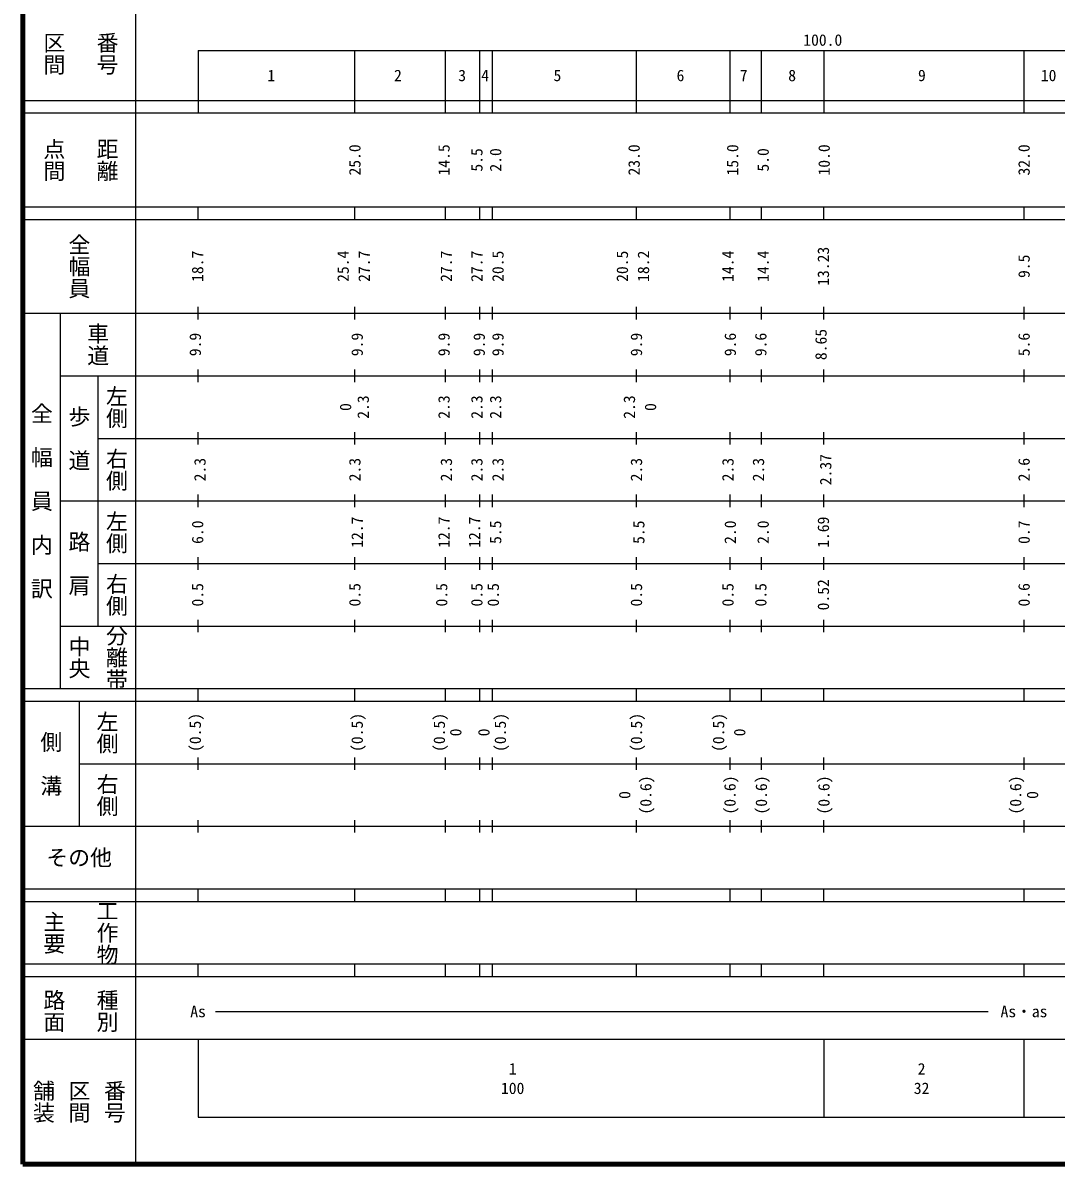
# Model space of a CAD drawing. Units: millimetres on the paper, enlarged 1000 times. Extents: x 40000 to 680000, y 20000 to 380000.
# Drawn here: x 40000 to 205144, y 20000 to 202409 of the extents above; entities that cross this region are included whole.
import ezdxf
from ezdxf.enums import TextEntityAlignment as Align

# ---------------------------------------------------------------- set-up
doc = ezdxf.new("R2010")
doc.units = ezdxf.units.MM
doc.header["$LTSCALE"] = 1000
doc.layers.add('M-TTL', color=2, linetype='Continuous', lineweight=140)
doc.layers.add('M-TTL-BAND', color=7, linetype='Continuous', lineweight=25)
doc.styles.add('@ＭＳ ゴシック', font='')
doc.styles.add('ＭＳ ゴシック', font='')
doc.styles.get('@ＭＳ ゴシック').set_extended_font_data('@MS Gothic')
doc.styles.get('ＭＳ ゴシック').set_extended_font_data('MS Gothic')

msp = doc.modelspace()

# ---------------------------------------------------------------- linework, layer by layer
at = {"layer": 'M-TTL'}
for p, q in [((40000, 380000), (40000, 20000)), ((40000, 20000), (680000, 20000))]:
    msp.add_line(p, q, dxfattribs=at)
at = {"layer": 'M-TTL-BAND'}
for p, q in [((58000, 370000), (58000, 20000)), ((68000, 198000), (579000, 198000)), ((68000, 198000), (68000, 188000)), ((93000, 198000), (93000, 188000)), ((107500, 198000), (107500, 188000)), ((113000, 198000), (113000, 188000)), ((115000, 198000), (115000, 188000)), ((138000, 198000), (138000, 188000)), ((153000, 198000), (153000, 188000)), ((158000, 198000), (158000, 188000)), ((168000, 198000), (168000, 188000)), ((200000, 198000), (200000, 188000)), ((40000, 190000), (579000, 190000)), ((40000, 188000), (579000, 188000)), ((40000, 173000), (579000, 173000)), ((68000, 171000), (68000, 173000)), ((93000, 173000), (93000, 171000)), ((107500, 173000), (107500, 171000)), ((113000, 173000), (113000, 171000)), ((115000, 173000), (115000, 171000)), ((138000, 173000), (138000, 171000)), ((153000, 173000), (153000, 171000)), ((158000, 173000), (158000, 171000)), ((168000, 171000), (168000, 173000)), ((200000, 173000), (200000, 171000)), ((40000, 171000), (579000, 171000)), ((68000, 155000), (68000, 157000)), ((93000, 157000), (93000, 155000)), ((107500, 157000), (107500, 155000)), ((113000, 157000), (113000, 155000)), ((115000, 157000), (115000, 155000)), ((138000, 157000), (138000, 155000)), ((153000, 157000), (153000, 155000)), ((158000, 157000), (158000, 155000)), ((168000, 155000), (168000, 157000)), ((200000, 157000), (200000, 155000)), ((40000, 156000), (579000, 156000)), ((46000, 96000), (46000, 156000)), ((46000, 146000), (579000, 146000)), ((52000, 146000), (52000, 106000)), ((68000, 145000), (68000, 147000)), ((93000, 147000), (93000, 145000)), ((107500, 147000), (107500, 145000)), ((113000, 147000), (113000, 145000)), ((115000, 147000), (115000, 145000)), ((138000, 147000), (138000, 145000)), ((153000, 147000), (153000, 145000)), ((158000, 147000), (158000, 145000)), ((168000, 145000), (168000, 147000)), ((200000, 147000), (200000, 145000)), ((68000, 135000), (68000, 137000)), ((93000, 137000), (93000, 135000)), ((107500, 137000), (107500, 135000)), ((113000, 137000), (113000, 135000)), ((115000, 137000), (115000, 135000)), ((138000, 137000), (138000, 135000)), ((153000, 137000), (153000, 135000)), ((158000, 137000), (158000, 135000)), ((168000, 135000), (168000, 137000)), ((200000, 137000), (200000, 135000)), ((52000, 136000), (579000, 136000)), ((46000, 126000), (579000, 126000)), ((68000, 125000), (68000, 127000)), ((93000, 127000), (93000, 125000)), ((107500, 127000), (107500, 125000)), ((113000, 127000), (113000, 125000)), ((115000, 127000), (115000, 125000)), ((138000, 127000), (138000, 125000)), ((153000, 127000), (153000, 125000)), ((158000, 127000), (158000, 125000)), ((168000, 125000), (168000, 127000)), ((200000, 127000), (200000, 125000)), ((68000, 115000), (68000, 117000)), ((93000, 117000), (93000, 115000)), ((107500, 117000), (107500, 115000)), ((113000, 117000), (113000, 115000)), ((115000, 117000), (115000, 115000)), ((138000, 117000), (138000, 115000)), ((153000, 117000), (153000, 115000)), ((158000, 117000), (158000, 115000)), ((168000, 115000), (168000, 117000)), ((200000, 117000), (200000, 115000)), ((52000, 116000), (579000, 116000)), ((46000, 106000), (579000, 106000)), ((68000, 105000), (68000, 107000)), ((93000, 107000), (93000, 105000)), ((107500, 107000), (107500, 105000)), ((113000, 107000), (113000, 105000)), ((115000, 107000), (115000, 105000)), ((138000, 107000), (138000, 105000)), ((153000, 107000), (153000, 105000)), ((158000, 107000), (158000, 105000)), ((168000, 105000), (168000, 107000)), ((200000, 107000), (200000, 105000)), ((40000, 96000), (579000, 96000)), ((68000, 94000), (68000, 96000)), ((93000, 96000), (93000, 94000)), ((107500, 96000), (107500, 94000)), ((113000, 96000), (113000, 94000)), ((115000, 96000), (115000, 94000)), ((138000, 96000), (138000, 94000)), ((153000, 96000), (153000, 94000)), ((158000, 96000), (158000, 94000)), ((168000, 94000), (168000, 96000)), ((200000, 96000), (200000, 94000)), ((40000, 94000), (579000, 94000)), ((49000, 94000), (49000, 74000)), ((49000, 84000), (579000, 84000)), ((68000, 83000), (68000, 85000)), ((93000, 85000), (93000, 83000)), ((107500, 85000), (107500, 83000)), ((113000, 85000), (113000, 83000)), ((115000, 85000), (115000, 83000)), ((138000, 85000), (138000, 83000)), ((153000, 85000), (153000, 83000)), ((158000, 85000), (158000, 83000)), ((168000, 83000), (168000, 85000)), ((200000, 85000), (200000, 83000)), ((68000, 73000), (68000, 75000)), ((93000, 75000), (93000, 73000)), ((107500, 75000), (107500, 73000)), ((113000, 75000), (113000, 73000)), ((115000, 75000), (115000, 73000)), ((138000, 75000), (138000, 73000)), ((153000, 75000), (153000, 73000)), ((158000, 75000), (158000, 73000)), ((168000, 73000), (168000, 75000)), ((200000, 75000), (200000, 73000)), ((40000, 74000), (579000, 74000)), ((40000, 64000), (579000, 64000)), ((68000, 62000), (68000, 64000)), ((93000, 64000), (93000, 62000)), ((107500, 64000), (107500, 62000)), ((113000, 64000), (113000, 62000)), ((115000, 64000), (115000, 62000)), ((138000, 64000), (138000, 62000)), ((153000, 64000), (153000, 62000)), ((158000, 64000), (158000, 62000)), ((168000, 62000), (168000, 64000)), ((200000, 64000), (200000, 62000)), ((40000, 62000), (579000, 62000)), ((40000, 52000), (579000, 52000)), ((68000, 50000), (68000, 52000)), ((93000, 52000), (93000, 50000)), ((107500, 52000), (107500, 50000)), ((113000, 52000), (113000, 50000)), ((115000, 52000), (115000, 50000)), ((138000, 52000), (138000, 50000)), ((153000, 52000), (153000, 50000)), ((158000, 52000), (158000, 50000)), ((168000, 50000), (168000, 52000)), ((200000, 52000), (200000, 50000)), ((40000, 50000), (579000, 50000)), ((70805, 44406), (194267, 44406)), ((40000, 40000), (579000, 40000)), ((68000, 40000), (68000, 27500)), ((168000, 40000), (168000, 27500)), ((200000, 40000), (200000, 27500)), ((68000, 27500), (579000, 27500))]:
    msp.add_line(p, q, dxfattribs=at)

# ---------------------------------------------------------------- texts
for s, height, rotation, style, p in [('番号', 2566, 270, '@ＭＳ ゴシック', (53500, 197500)), ('区間', 2566, 270, '@ＭＳ ゴシック', (45000, 197500)), ('点間', 2566, 270, '@ＭＳ ゴシック', (45000, 180500)), ('距離', 2566, 270, '@ＭＳ ゴシック', (53500, 180500)), ('25.0', 1833, 90, 'ＭＳ ゴシック', (93050, 180500)), ('14.5', 1833, 90, 'ＭＳ ゴシック', (107300, 180500)), ('23.0', 1833, 90, 'ＭＳ ゴシック', (137676, 180500)), ('15.0', 1833, 90, 'ＭＳ ゴシック', (153427, 180500)), ('10.0', 1833, 90, 'ＭＳ ゴシック', (168050, 180500)), ('32.0', 1833, 90, 'ＭＳ ゴシック', (200000, 180500)), ('5.5', 1833, 90, 'ＭＳ ゴシック', (112550, 180500)), ('2.0', 1833, 90, 'ＭＳ ゴシック', (115551, 180500)), ('5.0', 1833, 90, 'ＭＳ ゴシック', (158302, 180500)), ('全幅員', 2566, 270, '@ＭＳ ゴシック', (49000, 163500)), ('13.23', 1833, 90, 'ＭＳ ゴシック', (167924, 163500)), ('18.7', 1833, 90, 'ＭＳ ゴシック', (67924, 163500)), ('25.4', 1833, 90, 'ＭＳ ゴシック', (91175, 163500)), ('27.7', 1833, 90, 'ＭＳ ゴシック', (94550, 163500)), ('27.7', 1833, 90, 'ＭＳ ゴシック', (107675, 163500)), ('27.7', 1833, 90, 'ＭＳ ゴシック', (112550, 163500)), ('20.5', 1833, 90, 'ＭＳ ゴシック', (115926, 163500)), ('20.5', 1833, 90, 'ＭＳ ゴシック', (135801, 163500)), ('18.2', 1833, 90, 'ＭＳ ゴシック', (139176, 163500)), ('14.4', 1833, 90, 'ＭＳ ゴシック', (152677, 163500)), ('14.4', 1833, 90, 'ＭＳ ゴシック', (158302, 163500)), ('9.5', 1833, 90, 'ＭＳ ゴシック', (200000, 163500)), ('車道', 2566, 270, '@ＭＳ ゴシック', (52000, 151000)), ('8.65', 1833, 90, 'ＭＳ ゴシック', (167549, 151000)), ('9.9', 1833, 90, 'ＭＳ ゴシック', (67549, 151000)), ('9.9', 1833, 90, 'ＭＳ ゴシック', (93425, 151000)), ('9.9', 1833, 90, 'ＭＳ ゴシック', (107300, 151000)), ('9.9', 1833, 90, 'ＭＳ ゴシック', (112925, 151000)), ('9.9', 1833, 90, 'ＭＳ ゴシック', (115926, 151000)), ('9.9', 1833, 90, 'ＭＳ ゴシック', (138051, 151000)), ('9.6', 1833, 90, 'ＭＳ ゴシック', (153052, 151000)), ('9.6', 1833, 90, 'ＭＳ ゴシック', (157927, 151000)), ('5.6', 1833, 90, 'ＭＳ ゴシック', (200000, 151000)), ('左側', 2566, 270, '@ＭＳ ゴシック', (55000, 141000)), ('2.3', 1833, 90, 'ＭＳ ゴシック', (94389, 141000)), ('2.3', 1833, 90, 'ＭＳ ゴシック', (107300, 141000)), ('2.3', 1833, 90, 'ＭＳ ゴシック', (112550, 141000)), ('2.3', 1833, 90, 'ＭＳ ゴシック', (115551, 141000)), ('2.3', 1833, 90, 'ＭＳ ゴシック', (136926, 141000)), ('全\u3000幅\u3000員\u3000内\u3000訳', 2566, 270, '@ＭＳ ゴシック', (43000, 126000)), ('歩\u3000道', 2566, 270, '@ＭＳ ゴシック', (49000, 136000)), ('0', 1833, 90, 'ＭＳ ゴシック', (91567, 141000)), ('0', 1833, 90, 'ＭＳ ゴシック', (140301, 141000)), ('右側', 2566, 270, '@ＭＳ ゴシック', (55000, 131000)), ('2.37', 1833, 90, 'ＭＳ ゴシック', (168299, 131000)), ('2.3', 1833, 90, 'ＭＳ ゴシック', (68299, 131000)), ('2.3', 1833, 90, 'ＭＳ ゴシック', (93050, 131000)), ('2.3', 1833, 90, 'ＭＳ ゴシック', (107675, 131000)), ('2.3', 1833, 90, 'ＭＳ ゴシック', (112550, 131000)), ('2.3', 1833, 90, 'ＭＳ ゴシック', (115926, 131000)), ('2.3', 1833, 90, 'ＭＳ ゴシック', (138051, 131000)), ('2.3', 1833, 90, 'ＭＳ ゴシック', (152677, 131000)), ('2.3', 1833, 90, 'ＭＳ ゴシック', (157552, 131000)), ('2.6', 1833, 90, 'ＭＳ ゴシック', (200000, 131000)), ('左側', 2566, 270, '@ＭＳ ゴシック', (55000, 121000)), ('6.0', 1833, 90, 'ＭＳ ゴシック', (67924, 121000)), ('12.7', 1833, 90, 'ＭＳ ゴシック', (93425, 121000)), ('12.7', 1833, 90, 'ＭＳ ゴシック', (107300, 121000)), ('12.7', 1833, 90, 'ＭＳ ゴシック', (112175, 121000)), ('5.5', 1833, 90, 'ＭＳ ゴシック', (115551, 121000)), ('5.5', 1833, 90, 'ＭＳ ゴシック', (138426, 121000)), ('2.0', 1833, 90, 'ＭＳ ゴシック', (153052, 121000)), ('2.0', 1833, 90, 'ＭＳ ゴシック', (158302, 121000)), ('1.69', 1833, 90, 'ＭＳ ゴシック', (167924, 121000)), ('0.7', 1833, 90, 'ＭＳ ゴシック', (200000, 121000)), ('路\u3000肩', 2566, 270, '@ＭＳ ゴシック', (49000, 116000)), ('右側', 2566, 270, '@ＭＳ ゴシック', (55000, 111000)), ('0.52', 1833, 90, 'ＭＳ ゴシック', (167924, 111000)), ('0.5', 1833, 90, 'ＭＳ ゴシック', (67924, 111000)), ('0.5', 1833, 90, 'ＭＳ ゴシック', (93050, 111000)), ('0.5', 1833, 90, 'ＭＳ ゴシック', (106925, 111000)), ('0.5', 1833, 90, 'ＭＳ ゴシック', (112550, 111000)), ('0.5', 1833, 90, 'ＭＳ ゴシック', (115176, 111000)), ('0.5', 1833, 90, 'ＭＳ ゴシック', (138051, 111000)), ('0.5', 1833, 90, 'ＭＳ ゴシック', (152677, 111000)), ('0.5', 1833, 90, 'ＭＳ ゴシック', (157927, 111000)), ('0.6', 1833, 90, 'ＭＳ ゴシック', (200000, 111000)), ('分離帯', 2566, 270, '@ＭＳ ゴシック', (55000, 101000)), ('中央', 2566, 270, '@ＭＳ ゴシック', (49000, 101000)), ('左側', 2566, 270, '@ＭＳ ゴシック', (53500, 89000)), ('(0.5)', 1833, 90, 'ＭＳ ゴシック', (67549, 89000)), ('(0.5)', 1833, 90, 'ＭＳ ゴシック', (93425, 89000)), ('(0.5)', 1833, 90, 'ＭＳ ゴシック', (106550, 89000)), ('(0.5)', 1833, 90, 'ＭＳ ゴシック', (116301, 89000)), ('(0.5)', 1833, 90, 'ＭＳ ゴシック', (138051, 89000)), ('(0.5)', 1833, 90, 'ＭＳ ゴシック', (151177, 89000)), ('0', 1833, 90, 'ＭＳ ゴシック', (109175, 89000)), ('0', 1833, 90, 'ＭＳ ゴシック', (113675, 89000)), ('0', 1833, 90, 'ＭＳ ゴシック', (154552, 89000)), ('側\u3000溝', 2566, 270, '@ＭＳ ゴシック', (44500, 84000)), ('右側', 2566, 270, '@ＭＳ ゴシック', (53500, 79000)), ('(0.6)', 1833, 90, 'ＭＳ ゴシック', (139551, 79000)), ('(0.6)', 1833, 90, 'ＭＳ ゴシック', (153000, 79000)), ('(0.6)', 1833, 90, 'ＭＳ ゴシック', (158013, 79000)), ('(0.6)', 1833, 90, 'ＭＳ ゴシック', (168013, 79000)), ('(0.6)', 1833, 90, 'ＭＳ ゴシック', (198652, 79000)), ('0', 1833, 90, 'ＭＳ ゴシック', (136176, 79000)), ('0', 1833, 90, 'ＭＳ ゴシック', (201352, 79000)), ('主要', 2566, 270, '@ＭＳ ゴシック', (45000, 57000)), ('工作物', 2566, 270, '@ＭＳ ゴシック', (53500, 57000)), ('路面', 2566, 270, '@ＭＳ ゴシック', (45000, 44500)), ('種別', 2566, 270, '@ＭＳ ゴシック', (53500, 44500)), ('舗装', 2566, 270, '@ＭＳ ゴシック', (43333, 30000)), ('区間', 2566, 270, '@ＭＳ ゴシック', (49000, 30000)), ('番号', 2566, 270, '@ＭＳ ゴシック', (54667, 30000))]:
    msp.add_text(s, height=height, rotation=rotation, dxfattribs=dict(at, style=style)).set_placement(p, align=Align.MIDDLE_CENTER)
at = {"layer": 'M-TTL-BAND', "style": 'ＭＳ ゴシック'}
msp.add_text('100.0', height=1833, dxfattribs=at).set_placement((167844, 198195), align=Align.BOTTOM_CENTER)
for s, height, p in [('1', 1833, (79701, 194000)), ('2', 1833, (99952, 194000)), ('3', 1833, (110203, 194000)), ('4', 1833, (113879, 194000)), ('5', 1833, (125435, 194000)), ('6', 1833, (145102, 194000)), ('7', 1833, (155213, 194000)), ('8', 1833, (162949, 194000)), ('9', 1833, (183684, 194000)), ('10', 1833, (203937, 194000)), ('その他', 2566, (49000, 69000)), ('As', 1833, (68006, 44406)), ('As・as', 1833, (200000, 44406)), ('1', 1833, (118288, 35238)), ('2', 1833, (183636, 35238)), ('100', 1833, (118288, 32131)), ('32', 1833, (183636, 32131))]:
    msp.add_text(s, height=height, dxfattribs=at).set_placement(p, align=Align.MIDDLE_CENTER)

doc.saveas('drawing.dxf')
